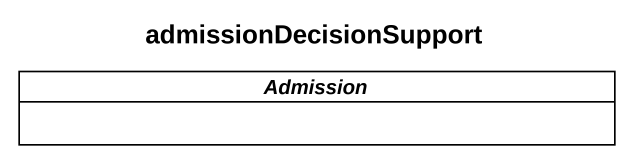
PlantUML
@startuml
title admissionDecisionSupport
hide circle
hide empty members
abstract class Admission #FFFFFF
@enduml
